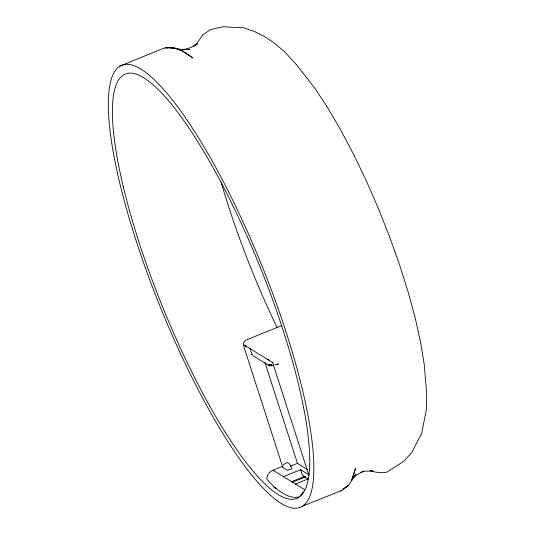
<?xml version="1.0" encoding="UTF-8"?>
<svg xmlns="http://www.w3.org/2000/svg" width="535" height="535" viewBox="0 0 535 535"><rect width="100%" height="100%" fill="white"/><g stroke="black" fill="none" stroke-linecap="round" stroke-linejoin="round"><path stroke-width="0.8" d="M244.355 345.135L244.381 345.597L244.355 345.135L273.104 362.837M283.282 465.236L284.473 463.838L287.449 462.507L288.953 463.43A4.768 1.097 68 0 1 291.856 468.693L289.702 469.563A2.387 0.689 -17.9 0 1 286.8 469.971L283.048 467.664A4.768 1.378 -17.9 0 1 282.875 466.975M352.873 477.802L355.949 474.05L348.432 485.385L341.584 490.602L302.496 506.09M352.01 479.213L356.765 474.833L363.84 470.927M193.884 46.01L197.442 42.753L202.665 34.969L210.489 29.592L223.008 26.75L243.392 27.76L254.326 31.431L264.35 36.367L273.552 42.566L284.506 51.621L296.577 64.795L314.847 88.262L327.634 107.649L340.661 129.878L353.648 154.448L366.301 180.81L378.332 208.369L389.487 236.523L399.505 264.638L408.158 292.077L415.267 318.238L420.664 342.534L424.235 364.422L426.669 393.238L426.362 409.77L421.633 433.464L411.696 452.67L403.825 461.237L387.012 472.117C381.515 473.254 375.57 472.372 370.18 470.86M194.125 46.271L197.388 43.883L190.286 47.775L182.475 49.882L185.759 49.661M342.875 489.077L344.259 488.154M345.65 487.231L348.432 485.385L343.958 488.522M119.486 66.333L162.6 48.658C173.587 44.672 184.381 51.547 192.814 58.027L181.392 50.364L176.871 49.073M281.865 325.548L245.939 340.073L243.726 342.487L243.445 345.175M273.826 365.091L270.763 366.174M298.751 496.941L295.073 497.476L290.545 496.754A228.873 52.671 68 0 1 273.592 486.342L266.697 479.072A9.536 8.861 -58.4 0 1 272.937 470.218L282.808 466.232M290.284 466.273L297.46 463.377L307.418 469.496M283.45 476.672L300.663 469.73L309.143 474.933M291.836 481.58L304.749 476.371M292.077 482.316L305.746 476.805M295.467 484.048L308.187 478.919M360.336 472.472L365.017 471.201L373.082 471.001L370.615 470.573M245.96 346.098L245.09 345.984L246.454 346.205M340.681 490.735L341.584 490.602M305.09 476.444C301.673 476.745 301.686 471.73 300.663 469.73M188.226 49.494L189.871 49.38L181.853 49.568L171.601 47.575M167.682 47.916L165.248 47.822L174.169 48.15L170.926 48.03M269.332 360.055L267.186 359.159M250.581 349.001L250.052 348.639L252.232 355.059L251.858 354.377M245.505 345.911L244.535 345.269M253.108 355.808L269.627 365.953M303.318 476.036L308.073 478.965M272.937 470.218L304.575 489.645M273.98 487.178L276.381 488.649M308.876 475.16L272.576 362.469M264.899 362.416L297.46 463.377M243.579 345.73L282.808 467.369M300.476 496.045A9.536 8.861 -58.4 0 1 303.499 491.966M277.13 327.607A228.692 52.624 68 0 1 221.256 182.629M268.797 364.944L268.503 364.669L269.185 365.258L268.797 364.944M277.317 364.235L278.501 364.081L277.317 364.235M271.345 364.79L271.292 365.258L271.405 364.261L271.345 364.79L270.228 364.636L271.345 364.79M355.441 468.606L351.709 480.37L355.441 468.606M269.66 364.743L269.165 364.783L270.208 365.218L269.66 364.743M276.18 364.623L275.164 364.489L276.18 364.623M117.506 173.327A238.409 54.864 68 0 0 294.524 508.25A238.409 54.864 68 0 0 220.942 177.072A238.409 54.864 68 0 0 117.506 173.327M123.277 186.668A228.873 52.671 68 0 0 293.809 499.229A228.873 52.671 68 0 0 215.886 172.751A228.873 52.671 68 0 0 123.277 186.668"/></g></svg>
